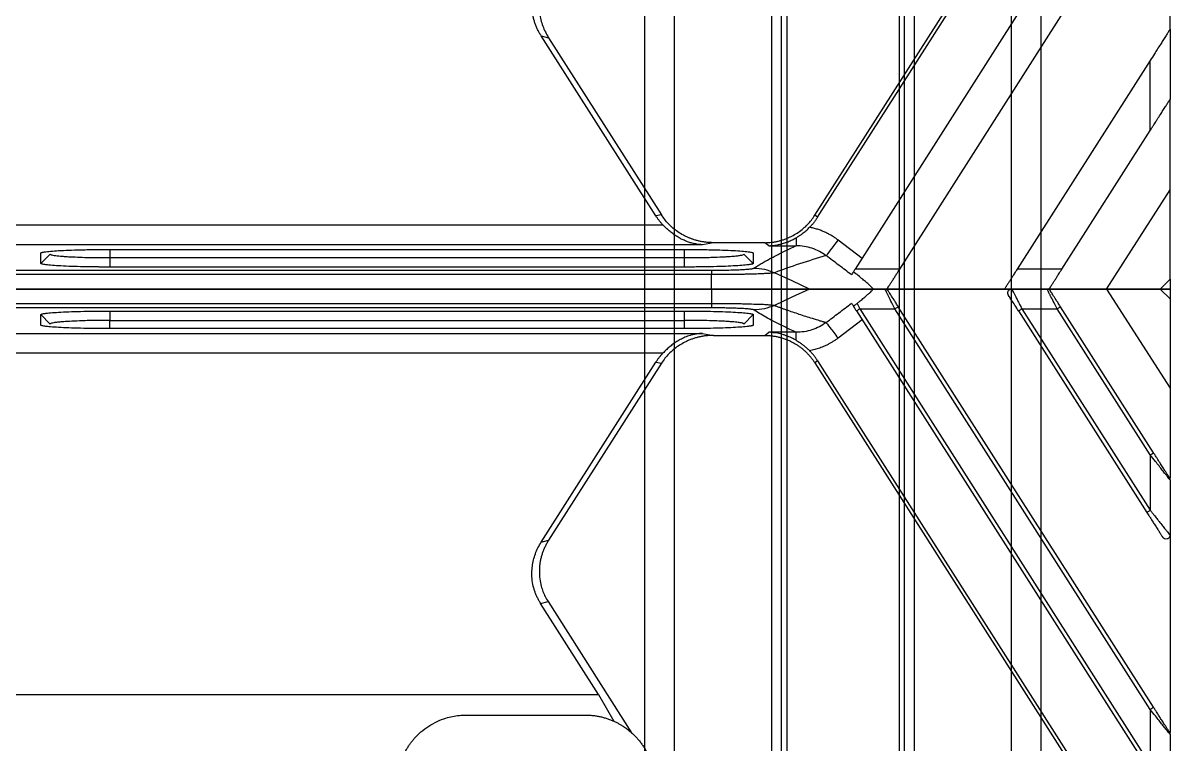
# Model space of a CAD drawing. Header units: millimetres. Extents: x 620 to 19791, y 2539 to 6969.
# Drawn here: x 17719.1 to 17777, y 4451.1 to 4487.5 of the extents above; entities that cross this region are included whole.
import ezdxf

# ---------------------------------------------------------------- set-up
doc = ezdxf.new("R2010")
doc.units = ezdxf.units.MM
doc.layers.add('02___PRT_ALL_AXES', color=7, linetype='Continuous')

# ---------------------------------------------------------------- blocks, each defined once
blk = doc.blocks.new('ryfhgjmb')
at = {"color": 30, "linetype": 'Continuous', "true_color": 0xf26722}
for p, q in [((6005.128, 3342.431), (7001.628, 3342.431)), ((6005.128, 3340.931), (7001.628, 3340.931)), ((6058.086, 3336.031), (6969.27, 3336.031)), ((6058.471, 3335.531), (6968.885, 3335.531)), ((6058.471, 3329.331), (6968.885, 3329.331)), ((6058.086, 3328.831), (6969.27, 3328.831)), ((6005.128, 3323.931), (7001.628, 3323.931)), ((6005.128, 3322.431), (7001.628, 3322.431))]:
    blk.add_line(p, q, dxfattribs=at)
at = {"layer": '02___PRT_ALL_AXES', "color": 30, "linetype": 'Continuous', "true_color": 0xf26722}
for p, q in [((6968.718, 3335.271), (6027.638, 3335.271)), ((6968.718, 3329.592), (6027.638, 3329.592))]:
    blk.add_line(p, q, dxfattribs=at)
blk = doc.blocks.new('rsfv')
at = {"rotation": 90}
blk.add_blockref('ryfhgjmb', (14583.058, -2205.714), dxfattribs=at)
blk = doc.blocks.new('tgd')
at = {"color": 7, "linetype": 'Continuous', "lineweight": 25}
for p, q in [((18375.771, 5051.606), (18419.337, 5051.606)), ((18419.337, 5051.606), (18419.337, 5050.881)), ((18428.089, 5051.606), (18427.478, 5051.606)), ((18427.653, 5051.606), (18428.089, 5051.606)), ((18428.089, 5051.606), (18434.492, 5051.606)), ((18434.492, 5051.606), (18436.271, 5051.606)), ((18436.271, 5051.606), (18439.278, 5051.606)), ((18439.278, 5051.606), (18442.478, 5046.606)), ((18439.278, 5051.606), (18441.978, 5051.606)), ((18441.978, 5051.606), (18442.478, 5051.606)), ((18442.478, 5051.106), (18441.978, 5051.606)), ((18442.478, 5051.606), (18442.478, 5051.106)), ((18442.478, 5051.106), (18442.478, 5046.606)), ((18375.771, 5050.881), (18419.337, 5050.881)), ((18419.347, 5050.656), (18375.771, 5050.656)), ((18388.978, 5050.496), (18417.978, 5050.496)), ((18388.978, 5050.496), (18388.978, 5050.022)), ((18417.978, 5050.022), (18417.978, 5050.496)), ((18426.652, 5050.498), (18441.309, 5027.491)), ((18426.82, 5050.606), (18428.599, 5050.606)), ((18426.82, 5050.606), (18441.478, 5027.598)), ((18441.478, 5030.39), (18428.599, 5050.606)), ((18441.647, 5030.497), (18428.768, 5050.713)), ((18434.833, 5050.498), (18441.309, 5040.333)), ((18435.002, 5050.606), (18436.78, 5050.606)), ((18435.002, 5050.606), (18441.478, 5040.44)), ((18441.478, 5043.232), (18436.78, 5050.606)), ((18441.647, 5043.339), (18436.949, 5050.713)), ((18385.504, 5049.79), (18385.504, 5050.313)), ((18385.978, 5049.84), (18385.504, 5050.313)), ((18388.978, 5050.022), (18417.978, 5050.022)), ((18421.452, 5050.313), (18420.978, 5049.84)), ((18421.452, 5050.313), (18421.452, 5049.789)), ((18426.94, 5050.046), (18425.726, 5049.129)), ((18316.074, 5049.369), (18418.882, 5049.369)), ((18417.977, 5049.607), (18388.978, 5049.607)), ((18418.882, 5049.369), (18419.436, 5049.267)), ((18419.436, 5049.267), (18422.026, 5049.267)), ((18422.026, 5049.267), (18422.233, 5049.421)), ((18423.609, 5049.421), (18422.233, 5049.421)), ((18423.609, 5049.021), (18423.609, 5049.421)), ((18416.891, 5048.37), (18318.065, 5048.37)), ((18410.749, 5038.836), (18416.532, 5047.913)), ((18416.816, 5047.86), (18411.124, 5038.925)), ((18416.532, 5047.913), (18416.816, 5047.86)), ((18424.695, 5047.987), (18424.554, 5047.882)), ((18424.554, 5047.882), (18438.327, 5026.263)), ((18424.695, 5047.987), (18439.616, 5024.565)), ((18442.478, 5046.606), (18442.478, 5042.07)), ((18441.478, 5043.232), (18441.478, 5040.44)), ((18442.478, 5041.976), (18442.478, 5042.07)), ((18442.478, 5041.976), (18442.478, 5039.184)), ((18410.749, 5038.836), (18411.124, 5038.925)), ((18442.478, 5039.184), (18442.478, 5029.229)), ((18410.722, 5035.742), (18411.096, 5035.831)), ((18413.646, 5031.151), (18410.722, 5035.742)), ((18411.096, 5035.831), (18415.312, 5029.214)), ((18339.715, 5031.151), (18413.646, 5031.151)), ((18413.646, 5031.151), (18414.41, 5029.799)), ((18441.478, 5030.39), (18441.478, 5027.598)), ((18406.978, 5030.106), (18412.978, 5030.106)), ((18442.478, 5029.134), (18442.478, 5029.229)), ((18442.478, 5029.134), (18442.478, 5026.342)), ((18424.695, 4717.725), (18442.478, 4745.639)), ((18424.554, 4717.829), (18438.327, 4739.448)), ((18441.478, 4738.486), (18426.583, 4715.106)), ((18442.478, 4727.213), (18442.478, 4736.519)), ((18428.836, 4715.106), (18441.478, 4734.949)), ((18416.532, 4717.799), (18410.749, 4726.876)), ((18410.749, 4726.876), (18411.124, 4726.787)), ((18442.478, 4727.213), (18442.478, 4723.677)), ((18411.124, 4726.787), (18416.816, 4717.851)), ((18441.478, 4725.644), (18434.765, 4715.106)), ((18441.478, 4722.107), (18441.478, 4725.644)), ((18442.478, 4719.106), (18442.478, 4723.677)), ((18437.017, 4715.106), (18441.478, 4722.107)), ((18439.278, 4714.106), (18442.478, 4719.106)), ((18442.478, 4714.606), (18442.478, 4719.106)), ((18416.816, 4717.851), (18416.532, 4717.799)), ((18424.695, 4717.725), (18424.554, 4717.829)), ((18318.065, 4717.341), (18416.891, 4717.341)), ((18419.436, 4716.445), (18418.882, 4716.343)), ((18422.026, 4716.445), (18419.436, 4716.445)), ((18422.233, 4716.29), (18422.026, 4716.445)), ((18425.726, 4716.583), (18426.94, 4715.666)), ((18418.882, 4716.343), (18316.074, 4716.343)), ((18385.504, 4715.398), (18385.504, 4715.922)), ((18385.504, 4715.398), (18385.978, 4715.872)), ((18388.978, 4716.104), (18417.978, 4716.104)), ((18420.978, 4715.872), (18421.452, 4715.398)), ((18421.452, 4715.922), (18421.452, 4715.398)), ((18422.233, 4716.29), (18423.609, 4716.29)), ((18388.978, 4715.69), (18388.978, 4715.216)), ((18388.978, 4715.69), (18417.978, 4715.69)), ((18417.978, 4715.216), (18417.978, 4715.69)), ((18375.771, 4715.056), (18419.337, 4715.056)), ((18419.337, 4714.831), (18375.771, 4714.831)), ((18417.978, 4715.216), (18388.978, 4715.216)), ((18419.337, 4714.106), (18419.337, 4714.831)), ((18428.836, 4715.106), (18426.583, 4715.106)), ((18437.017, 4715.106), (18434.765, 4715.106)), ((18441.978, 4714.106), (18442.478, 4714.606)), ((18442.478, 4714.606), (18442.478, 4714.106)), ((18419.337, 4714.106), (18375.771, 4714.106)), ((18427.478, 4714.106), (18428.199, 4714.106)), ((18428.199, 4714.106), (18427.653, 4714.106)), ((18434.127, 4714.106), (18428.199, 4714.106)), ((18436.38, 4714.106), (18434.127, 4714.106)), ((18439.278, 4714.106), (18436.38, 4714.106)), ((18441.978, 4714.106), (18439.278, 4714.106)), ((18442.478, 4714.106), (18441.978, 4714.106))]:
    blk.add_line(p, q, dxfattribs=at)
at = {"color": 8, "linetype": 'Continuous', "lineweight": 25}
for p, q in [((18388.978, 5049.607), (18388.978, 5050.022)), ((18417.978, 5049.607), (18417.978, 5050.022)), ((18388.978, 4716.104), (18388.978, 4715.69)), ((18417.978, 4715.69), (18417.978, 4716.104))]:
    blk.add_line(p, q, dxfattribs=at)
at = {"color": 7, "linetype": 'Continuous', "lineweight": 25, "flags": 128}
for points in [[(18424.288, 5051.606), (18423.403, 5051.194), (18422.518, 5050.782)], [(18428.768, 5050.713), (18428.764, 5050.711), (18428.755, 5050.705), (18428.739, 5050.695), (18428.718, 5050.682), (18428.693, 5050.665), (18428.664, 5050.647), (18428.632, 5050.627), (18428.599, 5050.606)], [(18424.289, 4714.105), (18423.404, 4714.517), (18422.518, 4714.929)]]:
    blk.add_lwpolyline(points, dxfattribs=at)
at = {"color": 7, "linetype": 'Continuous', "lineweight": 25}
for points, knots in [([(18419.337, 5051.606), (18419.41, 5051.606), (18419.554, 5051.606), (18419.77, 5051.606), (18419.985, 5051.606), (18420.198, 5051.606), (18420.409, 5051.606), (18420.619, 5051.606), (18420.827, 5051.606), (18421.256, 5051.606), (18421.883, 5051.606), (18422.635, 5051.606), (18423.278, 5051.606), (18423.694, 5051.606), (18423.95, 5051.606), (18424.101, 5051.606), (18424.218, 5051.606), (18424.265, 5051.606), (18424.288, 5051.606)], [0, 0, 0, 0, 0.030431, 0.060693, 0.090844, 0.12094, 0.151038, 0.181195, 0.21147, 0.241917, 0.370935, 0.500028, 0.629045, 0.758138, 0.818818, 0.87905, 0.939291, 1, 1, 1, 1]), ([(18424.288, 5051.606), (18424.724, 5051.606), (18425.785, 5051.606), (18426.85, 5051.606), (18427.478, 5051.606)], [0, 0, 0, 0, 0.410626, 1, 1, 1, 1]), ([(18426.683, 5050.876), (18426.718, 5050.904), (18426.787, 5050.96), (18426.887, 5051.043), (18426.982, 5051.122), (18427.093, 5051.217), (18427.215, 5051.323), (18427.331, 5051.428), (18427.416, 5051.509), (18427.468, 5051.565), (18427.491, 5051.599), (18427.483, 5051.603), (18427.478, 5051.605)], [0, 0, 0, 0, 0.087023, 0.171502, 0.253799, 0.334317, 0.473794, 0.602437, 0.71265, 0.815735, 0.90757, 1, 1, 1, 1]), ([(18428.253, 5051.284), (18428.249, 5051.292), (18428.216, 5051.357), (18428.174, 5051.442), (18428.123, 5051.538), (18428.094, 5051.595), (18428.091, 5051.602), (18428.089, 5051.606)], [0, 0, 0, 0, 0.036007, 0.300899, 0.545076, 0.770137, 1, 1, 1, 1]), ([(18428.089, 5051.606), (18428.124, 5051.606), (18428.161, 5051.596), (18428.22, 5051.561), (18428.244, 5051.536), (18428.26, 5051.51)], [0, 0, 0, 0, 0.5, 0.5, 1, 1, 1, 1]), ([(18434.323, 5051.298), (18434.318, 5051.308), (18434.307, 5051.327), (18434.297, 5051.358), (18434.287, 5051.417), (18434.303, 5051.488), (18434.349, 5051.55), (18434.393, 5051.582), (18434.442, 5051.603), (18434.475, 5051.605), (18434.492, 5051.606)], [0, 0, 0, 0, 0.077579, 0.154133, 0.231803, 0.498692, 0.631109, 0.768426, 0.882726, 1, 1, 1, 1]), ([(18434.492, 5051.606), (18434.492, 5051.605), (18434.493, 5051.604), (18434.498, 5051.594), (18434.506, 5051.579), (18434.517, 5051.557), (18434.537, 5051.516), (18434.576, 5051.441), (18434.639, 5051.318), (18434.716, 5051.166), (18434.799, 5051.003), (18434.897, 5050.813), (18434.963, 5050.682), (18435.002, 5050.606)], [0, 0, 0, 0, 0.04732, 0.094848, 0.142655, 0.190814, 0.239396, 0.356488, 0.482454, 0.602276, 0.736363, 0.846018, 1, 1, 1, 1]), ([(18436.434, 5051.284), (18436.43, 5051.292), (18436.397, 5051.357), (18436.355, 5051.442), (18436.305, 5051.538), (18436.276, 5051.595), (18436.272, 5051.602), (18436.271, 5051.606)], [0, 0, 0, 0, 0.0360348, 0.3009193, 0.5450949, 0.7701467, 1, 1, 1, 1]), ([(18436.271, 5051.606), (18436.306, 5051.606), (18436.342, 5051.596), (18436.402, 5051.561), (18436.425, 5051.536), (18436.441, 5051.51)], [0, 0, 0, 0, 0.5, 0.5, 1, 1, 1, 1]), ([(18428.768, 5050.713), (18428.75, 5050.741), (18428.711, 5050.802), (18428.638, 5050.917), (18428.52, 5051.101), (18428.405, 5051.282), (18428.326, 5051.406), (18428.286, 5051.47), (18428.262, 5051.507), (18428.26, 5051.509), (18428.26, 5051.51)], [0, 0, 0, 0, 0.072505, 0.158025, 0.302179, 0.564612, 0.694081, 0.795616, 0.907244, 1, 1, 1, 1]), ([(18434.833, 5050.498), (18434.709, 5050.694), (18434.583, 5050.891), (18434.437, 5051.119), (18434.396, 5051.184), (18434.339, 5051.274), (18434.323, 5051.298), (18434.323, 5051.298)], [0, 0, 0, 0, 0.5, 0.5, 0.75, 0.75, 1, 1, 1, 1]), ([(18436.949, 5050.713), (18436.931, 5050.741), (18436.892, 5050.802), (18436.819, 5050.917), (18436.702, 5051.101), (18436.587, 5051.282), (18436.508, 5051.406), (18436.467, 5051.47), (18436.443, 5051.507), (18436.442, 5051.509), (18436.441, 5051.51)], [0, 0, 0, 0, 0.072505, 0.158025, 0.302179, 0.564612, 0.694081, 0.795616, 0.907244, 1, 1, 1, 1]), ([(18385.504, 5050.313), (18385.505, 5050.317), (18385.507, 5050.323), (18385.523, 5050.333), (18385.55, 5050.343), (18385.587, 5050.353), (18385.635, 5050.363), (18385.693, 5050.373), (18385.821, 5050.39), (18386.065, 5050.415), (18386.504, 5050.443), (18387.041, 5050.466), (18387.552, 5050.48), (18387.983, 5050.488), (18388.309, 5050.492), (18388.642, 5050.495), (18388.866, 5050.495), (18388.978, 5050.496)], [0, 0, 0, 0, 0.035364, 0.070508, 0.105542, 0.140575, 0.175717, 0.211077, 0.246761, 0.374243, 0.499997, 0.625683, 0.753233, 0.815389, 0.876846, 0.938186, 1, 1, 1, 1]), ([(18417.978, 5050.496), (18418.042, 5050.496), (18418.17, 5050.495), (18418.362, 5050.495), (18418.551, 5050.493), (18418.739, 5050.491), (18418.925, 5050.489), (18419.109, 5050.486), (18419.446, 5050.479), (18419.915, 5050.466), (18420.451, 5050.443), (18420.89, 5050.415), (18421.157, 5050.388), (18421.311, 5050.365), (18421.392, 5050.348), (18421.443, 5050.331), (18421.449, 5050.319), (18421.452, 5050.313)], [0, 0, 0, 0, 0.035392, 0.070556, 0.105601, 0.140636, 0.175771, 0.211116, 0.246777, 0.374216, 0.499993, 0.625634, 0.753236, 0.815432, 0.8769, 0.938227, 1, 1, 1, 1]), ([(18419.337, 5050.881), (18419.39, 5050.881), (18419.497, 5050.881), (18419.657, 5050.88), (18419.816, 5050.879), (18419.99, 5050.878), (18420.23, 5050.876), (18420.501, 5050.874), (18420.781, 5050.87), (18421.107, 5050.863), (18421.374, 5050.853), (18421.661, 5050.845), (18421.854, 5050.839), (18422.047, 5050.83), (18422.179, 5050.821), (18422.291, 5050.813), (18422.386, 5050.804), (18422.47, 5050.793), (18422.502, 5050.786), (18422.518, 5050.782)], [0, 0, 0, 0, 0.034258, 0.068567, 0.102891, 0.137208, 0.181484, 0.261597, 0.319295, 0.377755, 0.502298, 0.535687, 0.629428, 0.68744, 0.750553, 0.801073, 0.859498, 0.925865, 1, 1, 1, 1]), ([(18419.337, 5050.881), (18419.337, 5050.86), (18419.337, 5050.818), (18419.338, 5050.767), (18419.339, 5050.724), (18419.341, 5050.691), (18419.344, 5050.667), (18419.346, 5050.66), (18419.347, 5050.656)], [0, 0, 0, 0, 0.164972, 0.330618, 0.496943, 0.663946, 0.831631, 1, 1, 1, 1]), ([(18421.479, 5050.551), (18421.475, 5050.553), (18421.467, 5050.558), (18421.445, 5050.565), (18421.416, 5050.571), (18421.379, 5050.578), (18421.333, 5050.585), (18421.245, 5050.595), (18421.086, 5050.61), (18420.82, 5050.625), (18420.502, 5050.639), (18420.181, 5050.647), (18419.882, 5050.652), (18419.617, 5050.655), (18419.437, 5050.656), (18419.347, 5050.656)], [0, 0, 0, 0, 0.041608, 0.082916, 0.124078, 0.165253, 0.2066, 0.248274, 0.373041, 0.497845, 0.623172, 0.748533, 0.832555, 0.915925, 1, 1, 1, 1]), ([(18423.609, 5049.421), (18423.506, 5049.47), (18423.3, 5049.566), (18423.005, 5049.709), (18422.722, 5049.85), (18422.412, 5050.01), (18422.086, 5050.186), (18421.759, 5050.373), (18421.57, 5050.493), (18421.479, 5050.551)], [0, 0, 0, 0, 0.128864, 0.2556755, 0.3804355, 0.5031456, 0.681237, 0.8468527, 1, 1, 1, 1]), ([(18422.518, 5050.782), (18422.524, 5050.78), (18422.548, 5050.771), (18422.592, 5050.75), (18422.68, 5050.714), (18422.782, 5050.679), (18422.882, 5050.642), (18422.984, 5050.606), (18423.268, 5050.505), (18423.751, 5050.342), (18424.265, 5050.177), (18424.609, 5050.071), (18424.754, 5050.028), (18424.859, 5049.995), (18424.933, 5049.975), (18424.99, 5049.956), (18425.033, 5049.942), (18425.074, 5049.933), (18425.106, 5049.927), (18425.122, 5049.923), (18425.128, 5049.921)], [0, 0, 0, 0, 0.007841, 0.031241, 0.062475, 0.124955, 0.156196, 0.18744, 0.249931, 0.49993, 0.749958, 0.823994, 0.874971, 0.906396, 0.937478, 0.953102, 0.968728, 0.984363, 0.993729, 1, 1, 1, 1]), ([(18425.128, 5049.921), (18425.34, 5050.081), (18425.766, 5050.402), (18426.191, 5050.724), (18426.405, 5050.886)], [0, 0, 0, 0, 0.497013, 1, 1, 1, 1]), ([(18426.405, 5050.886), (18426.419, 5050.863), (18426.448, 5050.819), (18426.477, 5050.773), (18426.491, 5050.751)], [0, 0, 0, 0, 0.507372, 1, 1, 1, 1]), ([(18426.491, 5050.751), (18426.492, 5050.75), (18426.494, 5050.748), (18426.505, 5050.752), (18426.519, 5050.759), (18426.533, 5050.767), (18426.54, 5050.771)], [0, 0, 0, 0, 0.259642, 0.506999, 0.750769, 1, 1, 1, 1]), ([(18426.54, 5050.771), (18426.548, 5050.777), (18426.564, 5050.787), (18426.598, 5050.81), (18426.638, 5050.84), (18426.668, 5050.864), (18426.683, 5050.876)], [0, 0, 0, 0, 0.2129773, 0.4188488, 0.7070746, 1, 1, 1, 1]), ([(18426.82, 5050.606), (18426.776, 5050.578), (18426.732, 5050.55), (18426.67, 5050.51), (18426.652, 5050.498), (18426.652, 5050.498)], [0, 0, 0, 0, 0.5, 0.5, 1, 1, 1, 1]), ([(18435.002, 5050.606), (18434.957, 5050.577), (18434.908, 5050.546), (18434.846, 5050.506), (18434.833, 5050.498), (18434.833, 5050.498)], [0, 0, 0, 0, 0.5, 0.5, 1, 1, 1, 1]), ([(18436.949, 5050.713), (18436.949, 5050.713), (18436.932, 5050.703), (18436.867, 5050.661), (18436.82, 5050.631), (18436.78, 5050.606)], [0, 0, 0, 0, 0.5, 0.5, 1, 1, 1, 1]), ([(18388.978, 5050.022), (18388.935, 5050.022), (18388.812, 5050.022), (18388.619, 5050.023), (18388.412, 5050.022), (18388.152, 5050.019), (18387.828, 5050.01), (18387.392, 5049.994), (18387.03, 5049.981), (18386.755, 5049.964), (18386.542, 5049.947), (18386.37, 5049.933), (18386.236, 5049.917), (18386.123, 5049.899), (18386.033, 5049.878), (18385.984, 5049.857), (18385.98, 5049.845), (18385.978, 5049.84)], [0, 0, 0, 0, 0.027364, 0.078345, 0.122786, 0.160531, 0.248365, 0.339859, 0.470594, 0.530583, 0.58797, 0.684431, 0.732036, 0.781759, 0.877832, 0.950562, 1, 1, 1, 1]), ([(18420.978, 5049.84), (18420.977, 5049.843), (18420.975, 5049.85), (18420.959, 5049.861), (18420.935, 5049.872), (18420.885, 5049.887), (18420.807, 5049.904), (18420.686, 5049.922), (18420.553, 5049.936), (18420.381, 5049.95), (18420.178, 5049.966), (18419.888, 5049.983), (18419.488, 5049.997), (18419.071, 5050.012), (18418.723, 5050.02), (18418.472, 5050.022), (18418.222, 5050.023), (18418.059, 5050.022), (18417.978, 5050.022)], [0, 0, 0, 0, 0.035973, 0.072421, 0.109355, 0.146779, 0.230201, 0.280704, 0.345192, 0.409569, 0.47699, 0.54824, 0.66481, 0.78502, 0.840096, 0.89657, 0.948305, 1, 1, 1, 1]), ([(18425.127, 5049.922), (18424.91, 5049.76), (18424.667, 5049.633), (18424.152, 5049.464), (18423.881, 5049.42), (18423.609, 5049.421)], [0, 0, 0, 0, 0.5, 0.5, 1, 1, 1, 1]), ([(18425.127, 5049.922), (18425.146, 5049.897), (18425.219, 5049.8), (18425.436, 5049.512), (18425.58, 5049.322), (18425.726, 5049.129)], [0, 0, 0, 0, 0.5, 0.5, 1, 1, 1, 1]), ([(18388.978, 5049.607), (18388.914, 5049.607), (18388.786, 5049.607), (18388.594, 5049.608), (18388.405, 5049.61), (18388.217, 5049.612), (18388.031, 5049.614), (18387.847, 5049.617), (18387.51, 5049.624), (18387.041, 5049.637), (18386.505, 5049.66), (18386.066, 5049.688), (18385.799, 5049.715), (18385.645, 5049.737), (18385.564, 5049.755), (18385.513, 5049.772), (18385.507, 5049.784), (18385.504, 5049.79)], [0, 0, 0, 0, 0.035368, 0.070515, 0.10555, 0.140582, 0.175723, 0.211079, 0.246758, 0.374229, 0.499991, 0.625647, 0.75326, 0.81545, 0.876913, 0.938234, 1, 1, 1, 1]), ([(18419.436, 5049.267), (18419.377, 5049.266), (18419.259, 5049.264), (18419.083, 5049.249), (18418.91, 5049.226), (18418.74, 5049.193), (18418.571, 5049.151), (18418.406, 5049.099), (18418.243, 5049.038), (18418.082, 5048.967), (18417.885, 5048.867), (18417.658, 5048.73), (18417.412, 5048.546), (18417.189, 5048.34), (18416.987, 5048.112), (18416.873, 5047.945), (18416.816, 5047.86)], [0, 0, 0, 0, 0.057364, 0.114084, 0.170327, 0.226264, 0.282072, 0.337925, 0.394, 0.450471, 0.507507, 0.6081, 0.706617, 0.804074, 0.901518, 1, 1, 1, 1]), ([(18418.882, 5049.369), (18418.836, 5049.366), (18418.749, 5049.362), (18418.626, 5049.346), (18418.517, 5049.328), (18418.424, 5049.308), (18418.274, 5049.27), (18418.073, 5049.203), (18417.825, 5049.09), (18417.602, 5048.962), (18417.398, 5048.823), (18417.212, 5048.676), (18417.044, 5048.525), (18416.941, 5048.421), (18416.891, 5048.37)], [0, 0, 0, 0, 0.066043, 0.124977, 0.176801, 0.221516, 0.259124, 0.393832, 0.512456, 0.62351, 0.727348, 0.824366, 0.915051, 1, 1, 1, 1]), ([(18421.452, 5049.789), (18421.451, 5049.786), (18421.449, 5049.779), (18421.433, 5049.769), (18421.406, 5049.759), (18421.369, 5049.75), (18421.321, 5049.74), (18421.263, 5049.73), (18421.135, 5049.713), (18420.89, 5049.688), (18420.452, 5049.66), (18419.915, 5049.637), (18419.404, 5049.623), (18418.973, 5049.615), (18418.646, 5049.611), (18418.314, 5049.608), (18418.09, 5049.607), (18417.977, 5049.607)], [0, 0, 0, 0, 0.03535, 0.070482, 0.105507, 0.140532, 0.175669, 0.211025, 0.246707, 0.374223, 0.499991, 0.625666, 0.753253, 0.815436, 0.876899, 0.938224, 1, 1, 1, 1]), ([(18422.026, 5049.267), (18422.086, 5049.266), (18422.205, 5049.264), (18422.382, 5049.247), (18422.557, 5049.221), (18422.729, 5049.185), (18422.896, 5049.14), (18423.06, 5049.085), (18423.218, 5049.022), (18423.372, 5048.95), (18423.519, 5048.871), (18423.661, 5048.784), (18423.797, 5048.691), (18423.926, 5048.591), (18424.049, 5048.485), (18424.165, 5048.373), (18424.273, 5048.257), (18424.374, 5048.136), (18424.469, 5048.012), (18424.526, 5047.925), (18424.554, 5047.882)], [0, 0, 0, 0, 0.059709, 0.118925, 0.177649, 0.23588, 0.293621, 0.350871, 0.407632, 0.463905, 0.51969, 0.57499, 0.629803, 0.684133, 0.737979, 0.791343, 0.844226, 0.896629, 0.948553, 1, 1, 1, 1]), ([(18423.609, 5049.021), (18423.572, 5049.042), (18423.495, 5049.085), (18423.376, 5049.144), (18423.249, 5049.201), (18423.114, 5049.253), (18422.92, 5049.317), (18422.626, 5049.392), (18422.378, 5049.41), (18422.233, 5049.421)], [0, 0, 0, 0, 0.084262, 0.173183, 0.266815, 0.365203, 0.468385, 0.691247, 1, 1, 1, 1]), ([(18423.609, 5049.021), (18423.659, 5048.991), (18423.757, 5048.932), (18423.9, 5048.832), (18424.037, 5048.724), (18424.168, 5048.61), (18424.252, 5048.529), (18424.292, 5048.489)], [0, 0, 0, 0, 0.2063, 0.410063, 0.610977, 0.808111, 1, 1, 1, 1]), ([(18425.726, 5049.129), (18425.683, 5049.098), (18425.598, 5049.036), (18425.466, 5048.95), (18425.33, 5048.869), (18425.189, 5048.795), (18425.014, 5048.712), (18424.801, 5048.627), (18424.55, 5048.546), (18424.378, 5048.508), (18424.292, 5048.489)], [0, 0, 0, 0, 0.0995979, 0.1991954, 0.298999, 0.3992137, 0.5000423, 0.66711, 0.8334475, 1, 1, 1, 1]), ([(18416.532, 5047.913), (18416.558, 5047.953), (18416.612, 5048.034), (18416.699, 5048.151), (18416.792, 5048.263), (18416.858, 5048.334), (18416.891, 5048.37)], [0, 0, 0, 0, 0.249708, 0.499204, 0.749099, 1, 1, 1, 1]), ([(18424.695, 5047.987), (18424.665, 5048.032), (18424.606, 5048.121), (18424.508, 5048.249), (18424.405, 5048.373), (18424.33, 5048.45), (18424.292, 5048.489)], [0, 0, 0, 0, 0.249763, 0.49968, 0.749757, 1, 1, 1, 1]), ([(18441.478, 5043.232), (18441.518, 5043.257), (18441.564, 5043.287), (18441.63, 5043.329), (18441.647, 5043.339), (18441.647, 5043.339)], [0, 0, 0, 0, 0.5, 0.5, 1, 1, 1, 1]), ([(18442.478, 5041.976), (18442.478, 5041.977), (18442.477, 5041.978), (18442.47, 5041.987), (18442.458, 5042.001), (18442.442, 5042.021), (18442.409, 5042.063), (18442.344, 5042.144), (18442.234, 5042.282), (18442.091, 5042.462), (18441.924, 5042.672), (18441.717, 5042.933), (18441.567, 5043.121), (18441.478, 5043.232)], [0, 0, 0, 0, 0.032526, 0.065417, 0.0989, 0.133188, 0.168481, 0.267866, 0.380644, 0.50535, 0.652148, 0.794989, 1, 1, 1, 1]), ([(18442.457, 5042.066), (18442.454, 5042.071), (18442.447, 5042.082), (18442.424, 5042.119), (18442.378, 5042.191), (18442.303, 5042.309), (18442.208, 5042.458), (18442.097, 5042.632), (18441.965, 5042.839), (18441.84, 5043.036), (18441.73, 5043.208), (18441.672, 5043.299), (18441.647, 5043.339)], [0, 0, 0, 0, 0.048093, 0.101014, 0.198434, 0.302298, 0.407371, 0.537427, 0.66787, 0.824205, 0.922051, 1, 1, 1, 1]), ([(18441.309, 5040.333), (18441.309, 5040.333), (18441.319, 5040.339), (18441.378, 5040.376), (18441.429, 5040.409), (18441.478, 5040.44)], [0, 0, 0, 0, 0.5, 0.5, 1, 1, 1, 1]), ([(18441.309, 5040.333), (18441.333, 5040.295), (18441.388, 5040.209), (18441.492, 5040.046), (18441.613, 5039.856), (18441.741, 5039.655), (18441.853, 5039.479), (18441.953, 5039.323), (18442.024, 5039.21), (18442.065, 5039.147), (18442.091, 5039.106), (18442.107, 5039.081), (18442.11, 5039.075), (18442.111, 5039.074)], [0, 0, 0, 0, 0.0733789, 0.1663169, 0.31685, 0.4437144, 0.5696032, 0.6820862, 0.7982102, 0.8572931, 0.8830754, 0.9588242, 1, 1, 1, 1]), ([(18441.478, 5040.44), (18441.511, 5040.399), (18441.573, 5040.321), (18441.662, 5040.21), (18441.741, 5040.111), (18441.811, 5040.023), (18441.871, 5039.947), (18441.968, 5039.825), (18442.094, 5039.667), (18442.237, 5039.487), (18442.346, 5039.35), (18442.416, 5039.262), (18442.455, 5039.214), (18442.474, 5039.189), (18442.477, 5039.186), (18442.478, 5039.184)], [0, 0, 0, 0, 0.075863, 0.144748, 0.206658, 0.261596, 0.309565, 0.350571, 0.497667, 0.622606, 0.734593, 0.833402, 0.89095, 0.946161, 1, 1, 1, 1]), ([(18410.722, 5035.742), (18410.691, 5035.791), (18410.631, 5035.89), (18410.551, 5036.043), (18410.482, 5036.198), (18410.423, 5036.355), (18410.352, 5036.584), (18410.292, 5036.895), (18410.273, 5037.266), (18410.296, 5037.615), (18410.354, 5037.935), (18410.449, 5038.246), (18410.578, 5038.55), (18410.692, 5038.739), (18410.749, 5038.836)], [0, 0, 0, 0, 0.053507, 0.106096, 0.15795, 0.209259, 0.260221, 0.377884, 0.499202, 0.599454, 0.69839, 0.797284, 0.89741, 1, 1, 1, 1]), ([(18411.124, 5038.925), (18411.091, 5038.872), (18411.026, 5038.766), (18410.941, 5038.602), (18410.867, 5038.435), (18410.803, 5038.266), (18410.751, 5038.093), (18410.71, 5037.918), (18410.68, 5037.741), (18410.661, 5037.56), (18410.65, 5037.307), (18410.667, 5036.985), (18410.734, 5036.637), (18410.833, 5036.337), (18410.948, 5036.078), (18411.047, 5035.914), (18411.096, 5035.831)], [0, 0, 0, 0, 0.05735, 0.113786, 0.169511, 0.224733, 0.279668, 0.334535, 0.389555, 0.444944, 0.500917, 0.622068, 0.739873, 0.824884, 0.911299, 1, 1, 1, 1]), ([(18442.478, 5039.184), (18442.478, 5039.153), (18442.47, 5039.114), (18442.424, 5039.041), (18442.384, 5039.008), (18442.289, 5038.979), (18442.237, 5038.984), (18442.157, 5039.019), (18442.129, 5039.047), (18442.111, 5039.074)], [0, 0, 0, 0, 0.25, 0.25, 0.5, 0.5, 0.75, 0.75, 1, 1, 1, 1]), ([(18441.478, 5030.39), (18441.518, 5030.415), (18441.564, 5030.445), (18441.63, 5030.487), (18441.647, 5030.497), (18441.647, 5030.497)], [0, 0, 0, 0, 0.5, 0.5, 1, 1, 1, 1]), ([(18442.478, 5029.134), (18442.478, 5029.135), (18442.477, 5029.136), (18442.47, 5029.145), (18442.458, 5029.159), (18442.442, 5029.179), (18442.409, 5029.221), (18442.344, 5029.302), (18442.234, 5029.44), (18442.091, 5029.62), (18441.924, 5029.83), (18441.717, 5030.091), (18441.567, 5030.279), (18441.478, 5030.39)], [0, 0, 0, 0, 0.032526, 0.065417, 0.0989, 0.133188, 0.168481, 0.267866, 0.380644, 0.50535, 0.652148, 0.794989, 1, 1, 1, 1]), ([(18442.456, 5029.226), (18442.453, 5029.231), (18442.447, 5029.242), (18442.423, 5029.278), (18442.378, 5029.35), (18442.302, 5029.468), (18442.207, 5029.618), (18442.096, 5029.792), (18441.964, 5029.999), (18441.839, 5030.195), (18441.73, 5030.366), (18441.672, 5030.457), (18441.647, 5030.497)], [0, 0, 0, 0, 0.047236, 0.101506, 0.199146, 0.303213, 0.408483, 0.538646, 0.668886, 0.82482, 0.922289, 1, 1, 1, 1]), ([(18403.787, 5028.044), (18403.812, 5028.098), (18403.862, 5028.205), (18403.947, 5028.361), (18404.037, 5028.51), (18404.133, 5028.653), (18404.236, 5028.79), (18404.41, 5028.998), (18404.68, 5029.263), (18405.069, 5029.551), (18405.491, 5029.789), (18405.897, 5029.949), (18406.275, 5030.044), (18406.622, 5030.096), (18406.858, 5030.103), (18406.978, 5030.106)], [0, 0, 0, 0, 0.044819, 0.088986, 0.132601, 0.175772, 0.218606, 0.261217, 0.37899, 0.500399, 0.621763, 0.739274, 0.824536, 0.911143, 1, 1, 1, 1]), ([(18412.978, 5030.106), (18413.04, 5030.105), (18413.164, 5030.103), (18413.348, 5030.088), (18413.531, 5030.064), (18413.711, 5030.031), (18413.889, 5029.988), (18414.065, 5029.935), (18414.24, 5029.873), (18414.353, 5029.824), (18414.41, 5029.799)], [0, 0, 0, 0, 0.126131, 0.251221, 0.375624, 0.499702, 0.623817, 0.748333, 0.87361, 1, 1, 1, 1]), ([(18414.41, 5029.799), (18414.461, 5029.776), (18414.558, 5029.731), (18414.702, 5029.655), (18414.847, 5029.569), (18414.997, 5029.469), (18415.154, 5029.351), (18415.26, 5029.259), (18415.312, 5029.214)], [0, 0, 0, 0, 0.182504, 0.34954, 0.501488, 0.674858, 0.840615, 1, 1, 1, 1]), ([(18415.312, 5029.214), (18415.359, 5029.17), (18415.453, 5029.084), (18415.584, 5028.944), (18415.708, 5028.799), (18415.824, 5028.646), (18415.955, 5028.452), (18416.093, 5028.212), (18416.228, 5027.922), (18416.295, 5027.72), (18416.328, 5027.619)], [0, 0, 0, 0, 0.1002664, 0.2001041, 0.2998137, 0.3996969, 0.5000539, 0.6668727, 0.8330553, 1, 1, 1, 1]), ([(18410.749, 4726.876), (18410.716, 4726.929), (18410.651, 4727.035), (18410.566, 4727.199), (18410.492, 4727.366), (18410.429, 4727.535), (18410.377, 4727.707), (18410.335, 4727.882), (18410.305, 4728.06), (18410.286, 4728.241), (18410.276, 4728.494), (18410.292, 4728.816), (18410.359, 4729.164), (18410.459, 4729.463), (18410.574, 4729.723), (18410.672, 4729.887), (18410.722, 4729.97)], [0, 0, 0, 0, 0.0573502, 0.1137864, 0.1695106, 0.2247326, 0.2796678, 0.3345354, 0.3895548, 0.4449441, 0.5009169, 0.6220685, 0.739873, 0.8248844, 0.9112986, 1, 1, 1, 1]), ([(18411.096, 4729.881), (18411.066, 4729.831), (18411.005, 4729.732), (18410.926, 4729.579), (18410.856, 4729.425), (18410.797, 4729.267), (18410.727, 4729.038), (18410.667, 4728.727), (18410.648, 4728.356), (18410.671, 4728.007), (18410.729, 4727.687), (18410.824, 4727.376), (18410.953, 4727.072), (18411.066, 4726.883), (18411.124, 4726.787)], [0, 0, 0, 0, 0.0535069, 0.1060958, 0.1579496, 0.2092592, 0.2602214, 0.3778836, 0.499202, 0.5994542, 0.6983901, 0.7972837, 0.8974105, 1, 1, 1, 1]), ([(18442.478, 4727.213), (18442.477, 4727.213), (18442.476, 4727.211), (18442.467, 4727.2), (18442.454, 4727.182), (18442.433, 4727.151), (18442.401, 4727.097), (18442.342, 4726.997), (18442.249, 4726.849), (18442.123, 4726.657), (18441.981, 4726.436), (18441.837, 4726.21), (18441.668, 4725.941), (18441.549, 4725.755), (18441.478, 4725.644)], [0, 0, 0, 0, 0.034267, 0.067135, 0.098949, 0.13009, 0.180259, 0.240606, 0.34888, 0.466121, 0.580357, 0.713621, 0.826984, 1, 1, 1, 1]), ([(18441.478, 4722.107), (18441.509, 4722.157), (18441.569, 4722.249), (18441.651, 4722.379), (18441.721, 4722.489), (18441.779, 4722.581), (18441.867, 4722.721), (18441.981, 4722.9), (18442.123, 4723.121), (18442.249, 4723.313), (18442.342, 4723.461), (18442.401, 4723.561), (18442.44, 4723.627), (18442.471, 4723.67), (18442.476, 4723.675), (18442.478, 4723.677)], [0, 0, 0, 0, 0.076408, 0.143264, 0.200569, 0.248324, 0.286531, 0.419799, 0.534069, 0.651314, 0.759619, 0.819962, 0.870152, 0.932977, 1, 1, 1, 1]), ([(18416.891, 4717.341), (18416.858, 4717.377), (18416.792, 4717.448), (18416.699, 4717.561), (18416.612, 4717.677), (18416.558, 4717.758), (18416.532, 4717.799)], [0, 0, 0, 0, 0.250901, 0.500796, 0.750292, 1, 1, 1, 1]), ([(18419.436, 4716.445), (18419.375, 4716.446), (18419.255, 4716.448), (18419.078, 4716.463), (18418.907, 4716.487), (18418.744, 4716.519), (18418.588, 4716.557), (18418.44, 4716.602), (18418.299, 4716.652), (18418.166, 4716.706), (18418.041, 4716.763), (18417.866, 4716.854), (18417.646, 4716.988), (18417.396, 4717.179), (18417.174, 4717.388), (18416.979, 4717.611), (18416.87, 4717.772), (18416.816, 4717.851)], [0, 0, 0, 0, 0.059119, 0.116393, 0.171825, 0.225414, 0.277163, 0.327072, 0.375145, 0.421381, 0.465785, 0.508357, 0.612581, 0.713809, 0.812088, 0.907467, 1, 1, 1, 1]), ([(18422.026, 4716.445), (18422.082, 4716.446), (18422.195, 4716.447), (18422.362, 4716.462), (18422.527, 4716.484), (18422.69, 4716.516), (18422.851, 4716.558), (18423.009, 4716.608), (18423.165, 4716.667), (18423.319, 4716.736), (18423.509, 4716.834), (18423.729, 4716.969), (18423.969, 4717.15), (18424.187, 4717.354), (18424.385, 4717.58), (18424.497, 4717.746), (18424.554, 4717.829)], [0, 0, 0, 0, 0.056335, 0.112088, 0.167429, 0.222534, 0.27758, 0.332746, 0.388207, 0.444139, 0.50071, 0.601843, 0.701313, 0.800139, 0.89936, 1, 1, 1, 1]), ([(18424.695, 4717.725), (18424.665, 4717.68), (18424.606, 4717.59), (18424.508, 4717.462), (18424.405, 4717.338), (18424.33, 4717.261), (18424.293, 4717.222)], [0, 0, 0, 0, 0.250358, 0.499991, 0.749628, 1, 1, 1, 1]), ([(18418.882, 4716.343), (18418.834, 4716.345), (18418.741, 4716.35), (18418.607, 4716.368), (18418.486, 4716.39), (18418.376, 4716.416), (18418.277, 4716.443), (18418.138, 4716.488), (18417.97, 4716.554), (18417.756, 4716.659), (18417.547, 4716.783), (18417.347, 4716.928), (18417.172, 4717.072), (18417.024, 4717.206), (18416.934, 4717.298), (18416.891, 4717.341)], [0, 0, 0, 0, 0.069358, 0.133219, 0.191583, 0.244452, 0.291825, 0.333702, 0.446424, 0.536999, 0.648662, 0.759728, 0.846638, 0.926699, 1, 1, 1, 1]), ([(18423.61, 4716.691), (18423.658, 4716.72), (18423.748, 4716.774), (18423.869, 4716.858), (18423.999, 4716.957), (18424.14, 4717.074), (18424.243, 4717.174), (18424.293, 4717.222)], [0, 0, 0, 0, 0.201328, 0.374361, 0.519294, 0.769955, 1, 1, 1, 1]), ([(18425.726, 4716.583), (18425.675, 4716.619), (18425.573, 4716.694), (18425.412, 4716.796), (18425.243, 4716.89), (18425.066, 4716.977), (18424.882, 4717.054), (18424.691, 4717.121), (18424.495, 4717.179), (18424.36, 4717.208), (18424.293, 4717.222)], [0, 0, 0, 0, 0.118804, 0.239392, 0.361738, 0.485853, 0.61174, 0.739393, 0.868813, 1, 1, 1, 1]), ([(18422.233, 4716.29), (18422.286, 4716.293), (18422.387, 4716.298), (18422.531, 4716.314), (18422.661, 4716.336), (18422.778, 4716.36), (18422.882, 4716.386), (18423.024, 4716.427), (18423.203, 4716.49), (18423.415, 4716.583), (18423.547, 4716.656), (18423.61, 4716.691)], [0, 0, 0, 0, 0.112481, 0.215497, 0.309047, 0.393134, 0.46776, 0.532931, 0.70248, 0.8581, 1, 1, 1, 1]), ([(18423.61, 4716.691), (18423.61, 4716.57), (18423.61, 4716.468), (18423.609, 4716.332), (18423.609, 4716.297), (18423.609, 4716.29)], [0, 0, 0, 0, 0.5, 0.5, 1, 1, 1, 1]), ([(18385.504, 4715.922), (18385.505, 4715.925), (18385.507, 4715.932), (18385.523, 4715.942), (18385.55, 4715.952), (18385.587, 4715.962), (18385.635, 4715.971), (18385.693, 4715.981), (18385.821, 4715.999), (18386.065, 4716.023), (18386.504, 4716.052), (18387.041, 4716.075), (18387.552, 4716.089), (18387.983, 4716.097), (18388.31, 4716.101), (18388.642, 4716.104), (18388.866, 4716.104), (18388.978, 4716.104)], [0, 0, 0, 0, 0.035355, 0.070492, 0.10552, 0.140549, 0.175688, 0.211047, 0.246731, 0.374237, 0.500004, 0.625677, 0.75326, 0.815442, 0.876902, 0.938226, 1, 1, 1, 1]), ([(18385.978, 4715.872), (18385.979, 4715.868), (18385.981, 4715.861), (18385.996, 4715.85), (18386.021, 4715.84), (18386.071, 4715.824), (18386.149, 4715.808), (18386.27, 4715.79), (18386.403, 4715.775), (18386.575, 4715.762), (18386.778, 4715.746), (18387.068, 4715.729), (18387.468, 4715.715), (18387.885, 4715.699), (18388.233, 4715.691), (18388.484, 4715.689), (18388.734, 4715.689), (18388.897, 4715.689), (18388.978, 4715.69)], [0, 0, 0, 0, 0.035919, 0.072347, 0.109295, 0.146767, 0.230153, 0.280685, 0.345176, 0.409555, 0.476977, 0.548229, 0.664801, 0.785015, 0.840092, 0.896567, 0.948304, 1, 1, 1, 1]), ([(18417.978, 4716.104), (18418.042, 4716.104), (18418.17, 4716.104), (18418.361, 4716.103), (18418.551, 4716.102), (18418.739, 4716.1), (18418.925, 4716.097), (18419.109, 4716.094), (18419.446, 4716.087), (18419.915, 4716.075), (18420.451, 4716.052), (18420.89, 4716.023), (18421.157, 4715.997), (18421.311, 4715.974), (18421.392, 4715.957), (18421.443, 4715.94), (18421.449, 4715.928), (18421.452, 4715.922)], [0, 0, 0, 0, 0.035369, 0.070518, 0.105554, 0.140588, 0.17573, 0.211087, 0.246768, 0.374246, 0.500013, 0.625669, 0.753293, 0.81548, 0.876937, 0.938248, 1, 1, 1, 1]), ([(18417.978, 4715.69), (18418.021, 4715.69), (18418.144, 4715.689), (18418.337, 4715.689), (18418.543, 4715.69), (18418.804, 4715.693), (18419.128, 4715.702), (18419.564, 4715.717), (18419.926, 4715.731), (18420.201, 4715.748), (18420.414, 4715.764), (18420.586, 4715.778), (18420.72, 4715.794), (18420.833, 4715.812), (18420.923, 4715.833), (18420.971, 4715.855), (18420.976, 4715.867), (18420.978, 4715.872)], [0, 0, 0, 0, 0.027363, 0.078343, 0.122784, 0.160528, 0.24836, 0.339852, 0.470584, 0.530571, 0.587958, 0.684414, 0.73202, 0.781741, 0.877667, 0.950403, 1, 1, 1, 1]), ([(18421.479, 4715.161), (18421.537, 4715.198), (18421.655, 4715.273), (18421.847, 4715.388), (18422.054, 4715.506), (18422.275, 4715.628), (18422.512, 4715.754), (18422.764, 4715.883), (18423.031, 4716.016), (18423.313, 4716.152), (18423.51, 4716.244), (18423.609, 4716.29)], [0, 0, 0, 0, 0.098378, 0.199936, 0.304675, 0.412597, 0.523703, 0.637996, 0.755475, 0.876143, 1, 1, 1, 1]), ([(18425.127, 4715.789), (18424.911, 4715.951), (18424.667, 4716.078), (18424.152, 4716.248), (18423.881, 4716.291), (18423.609, 4716.29)], [0, 0, 0, 0, 0.5, 0.5, 1, 1, 1, 1]), ([(18388.978, 4715.216), (18388.914, 4715.216), (18388.785, 4715.216), (18388.594, 4715.217), (18388.404, 4715.218), (18388.217, 4715.22), (18388.031, 4715.223), (18387.847, 4715.226), (18387.509, 4715.233), (18387.041, 4715.245), (18386.504, 4715.268), (18386.066, 4715.297), (18385.799, 4715.323), (18385.645, 4715.346), (18385.564, 4715.363), (18385.513, 4715.38), (18385.507, 4715.392), (18385.504, 4715.398)], [0, 0, 0, 0, 0.035392, 0.070555, 0.105599, 0.140634, 0.175769, 0.211113, 0.246774, 0.374212, 0.49999, 0.625634, 0.753225, 0.815417, 0.876887, 0.938218, 1, 1, 1, 1]), ([(18421.452, 4715.398), (18421.451, 4715.395), (18421.449, 4715.388), (18421.433, 4715.378), (18421.406, 4715.368), (18421.369, 4715.358), (18421.321, 4715.348), (18421.263, 4715.339), (18421.135, 4715.321), (18420.89, 4715.297), (18420.452, 4715.268), (18419.915, 4715.245), (18419.404, 4715.231), (18418.973, 4715.223), (18418.647, 4715.219), (18418.314, 4715.216), (18418.09, 4715.216), (18417.978, 4715.216)], [0, 0, 0, 0, 0.03536, 0.0705, 0.105531, 0.140562, 0.175702, 0.21106, 0.246743, 0.374234, 0.499988, 0.625676, 0.753228, 0.815386, 0.876843, 0.938185, 1, 1, 1, 1]), ([(18426.404, 4714.825), (18426.192, 4714.986), (18425.767, 4715.308), (18425.341, 4715.629), (18425.128, 4715.79)], [0, 0, 0, 0, 0.4999934, 1, 1, 1, 1]), ([(18419.337, 4715.056), (18419.382, 4715.056), (18419.473, 4715.056), (18419.608, 4715.056), (18419.741, 4715.057), (18419.873, 4715.059), (18420.002, 4715.061), (18420.214, 4715.065), (18420.497, 4715.073), (18420.816, 4715.086), (18421.084, 4715.102), (18421.266, 4715.118), (18421.382, 4715.133), (18421.451, 4715.147), (18421.47, 4715.156), (18421.479, 4715.161)], [0, 0, 0, 0, 0.042203, 0.084071, 0.125772, 0.167478, 0.209357, 0.25158, 0.376768, 0.502269, 0.626903, 0.75184, 0.834751, 0.917047, 1, 1, 1, 1]), ([(18422.518, 4714.929), (18422.51, 4714.927), (18422.494, 4714.923), (18422.456, 4714.917), (18422.406, 4714.91), (18422.343, 4714.904), (18422.268, 4714.897), (18422.179, 4714.891), (18422.077, 4714.885), (18421.961, 4714.879), (18421.832, 4714.873), (18421.689, 4714.867), (18421.532, 4714.861), (18421.362, 4714.856), (18421.18, 4714.851), (18420.984, 4714.847), (18420.777, 4714.843), (18420.558, 4714.839), (18420.33, 4714.836), (18420.092, 4714.834), (18419.846, 4714.832), (18419.593, 4714.831), (18419.423, 4714.831), (18419.337, 4714.831)], [0, 0, 0, 0, 0.039985, 0.080802, 0.122407, 0.164783, 0.20793, 0.251839, 0.296507, 0.341927, 0.388095, 0.435009, 0.482664, 0.531059, 0.580192, 0.630065, 0.68068, 0.732039, 0.784151, 0.837015, 0.890654, 0.945021, 1, 1, 1, 1]), ([(18426.503, 4714.98), (18426.487, 4714.954), (18426.453, 4714.902), (18426.421, 4714.851), (18426.404, 4714.825)], [0, 0, 0, 0, 0.492562, 1, 1, 1, 1]), ([(18427.478, 4714.106), (18427.481, 4714.107), (18427.487, 4714.108), (18427.485, 4714.118), (18427.476, 4714.134), (18427.45, 4714.166), (18427.394, 4714.224), (18427.288, 4714.323), (18427.146, 4714.449), (18426.962, 4714.606), (18426.746, 4714.785), (18426.585, 4714.914), (18426.503, 4714.98)], [0, 0, 0, 0, 0.044789, 0.089059, 0.133558, 0.179028, 0.280106, 0.389402, 0.518481, 0.658634, 0.825277, 1, 1, 1, 1]), ([(18428.199, 4714.106), (18428.199, 4714.107), (18428.2, 4714.108), (18428.207, 4714.122), (18428.219, 4714.143), (18428.235, 4714.171), (18428.263, 4714.216), (18428.315, 4714.292), (18428.394, 4714.41), (18428.485, 4714.554), (18428.581, 4714.707), (18428.7, 4714.891), (18428.785, 4715.025), (18428.836, 4715.106)], [0, 0, 0, 0, 0.055968, 0.110252, 0.162997, 0.214361, 0.264516, 0.366616, 0.489395, 0.60523, 0.723158, 0.83333, 1, 1, 1, 1]), ([(18434.765, 4715.106), (18434.742, 4715.07), (18434.699, 4715.003), (18434.64, 4714.91), (18434.59, 4714.832), (18434.548, 4714.767), (18434.489, 4714.675), (18434.414, 4714.554), (18434.322, 4714.41), (18434.244, 4714.292), (18434.185, 4714.206), (18434.151, 4714.149), (18434.131, 4714.113), (18434.129, 4714.108), (18434.127, 4714.106)], [0, 0, 0, 0, 0.0735487, 0.1380363, 0.1934622, 0.2398271, 0.2771333, 0.3950302, 0.5108719, 0.6336186, 0.7357268, 0.8198961, 0.9077434, 1, 1, 1, 1]), ([(18436.38, 4714.106), (18436.381, 4714.107), (18436.382, 4714.108), (18436.389, 4714.122), (18436.4, 4714.143), (18436.416, 4714.171), (18436.444, 4714.216), (18436.496, 4714.292), (18436.575, 4714.41), (18436.666, 4714.554), (18436.762, 4714.707), (18436.881, 4714.891), (18436.966, 4715.025), (18437.017, 4715.106)], [0, 0, 0, 0, 0.055968, 0.110252, 0.162997, 0.214361, 0.264516, 0.366616, 0.489395, 0.60523, 0.723158, 0.83333, 1, 1, 1, 1]), ([(18424.289, 4714.106), (18424.278, 4714.106), (18424.255, 4714.106), (18424.209, 4714.106), (18424.153, 4714.106), (18424.088, 4714.106), (18424.013, 4714.106), (18423.929, 4714.106), (18423.834, 4714.106), (18423.628, 4714.106), (18423.256, 4714.106), (18422.635, 4714.106), (18421.909, 4714.106), (18421.234, 4714.106), (18420.666, 4714.106), (18420.23, 4714.106), (18419.786, 4714.106), (18419.487, 4714.106), (18419.337, 4714.106)], [0, 0, 0, 0, 0.031453, 0.062739, 0.093923, 0.125069, 0.156241, 0.187504, 0.218923, 0.250559, 0.375772, 0.500069, 0.624356, 0.749588, 0.812378, 0.874702, 0.937072, 1, 1, 1, 1]), ([(18427.478, 4714.106), (18427.215, 4714.106), (18426.687, 4714.106), (18425.81, 4714.106), (18425.008, 4714.106), (18424.475, 4714.106), (18424.289, 4714.106)], [0, 0, 0, 0, 0.247771, 0.497694, 0.825142, 1, 1, 1, 1])]:
    blk.add_open_spline(points, degree=3, knots=knots, dxfattribs=at)
at = {"color": 8, "linetype": 'Continuous', "lineweight": 25}
for points, knots in [([(18428.599, 5050.606), (18428.529, 5050.742), (18428.403, 5050.991), (18428.3, 5051.193), (18428.253, 5051.284)], [0, 0, 0, 0, 0.549788, 1, 1, 1, 1]), ([(18436.78, 5050.606), (18436.711, 5050.742), (18436.584, 5050.991), (18436.481, 5051.193), (18436.434, 5051.284)], [0, 0, 0, 0, 0.5498069, 1, 1, 1, 1])]:
    blk.add_open_spline(points, degree=3, knots=knots, dxfattribs=at)
at = {"color": 7, "linetype": 'Continuous', "lineweight": 25}
for points in [[(18422.518, 5050.782), (18422.196, 5050.633), (18421.834, 5050.552), (18421.479, 5050.551)], [(18426.491, 5050.751), (18426.543, 5050.669), (18426.597, 5050.584), (18426.652, 5050.498)], [(18426.683, 5050.875), (18426.729, 5050.788), (18426.775, 5050.697), (18426.82, 5050.606)], [(18425.726, 4716.583), (18425.437, 4716.199), (18425.165, 4715.838), (18425.128, 4715.789)], [(18425.128, 4715.79), (18424.243, 4715.533), (18423.304, 4715.228), (18422.518, 4714.929)], [(18419.337, 4715.056), (18419.337, 4715.039), (18419.337, 4714.962), (18419.337, 4714.831)], [(18421.479, 4715.161), (18421.834, 4715.159), (18422.196, 4715.079), (18422.518, 4714.929)], [(18426.583, 4715.106), (18426.557, 4715.064), (18426.53, 4715.022), (18426.503, 4714.98)]]:
    blk.add_open_spline(points, degree=3, dxfattribs=at)
blk = doc.blocks.new('*U206')
blk.add_blockref('tgd', (-18292.478, -4886.103))
blk = doc.blocks.new('*U207')
at = {"color": 0, "linetype": 'ByBlock', "lineweight": -2, "transparency": 16777216}
for p in [(0, 675), (0, 337.5)]:
    blk.add_blockref('*U206', p, dxfattribs=at)

msp = doc.modelspace()

# ---------------------------------------------------------------- block references
for name, p in [('*U207', (17626.96016, 3971.06063)), ('rsfv', (6509.83352, -0.35097))]:
    msp.add_blockref(name, p)

doc.saveas('drawing.dxf')
